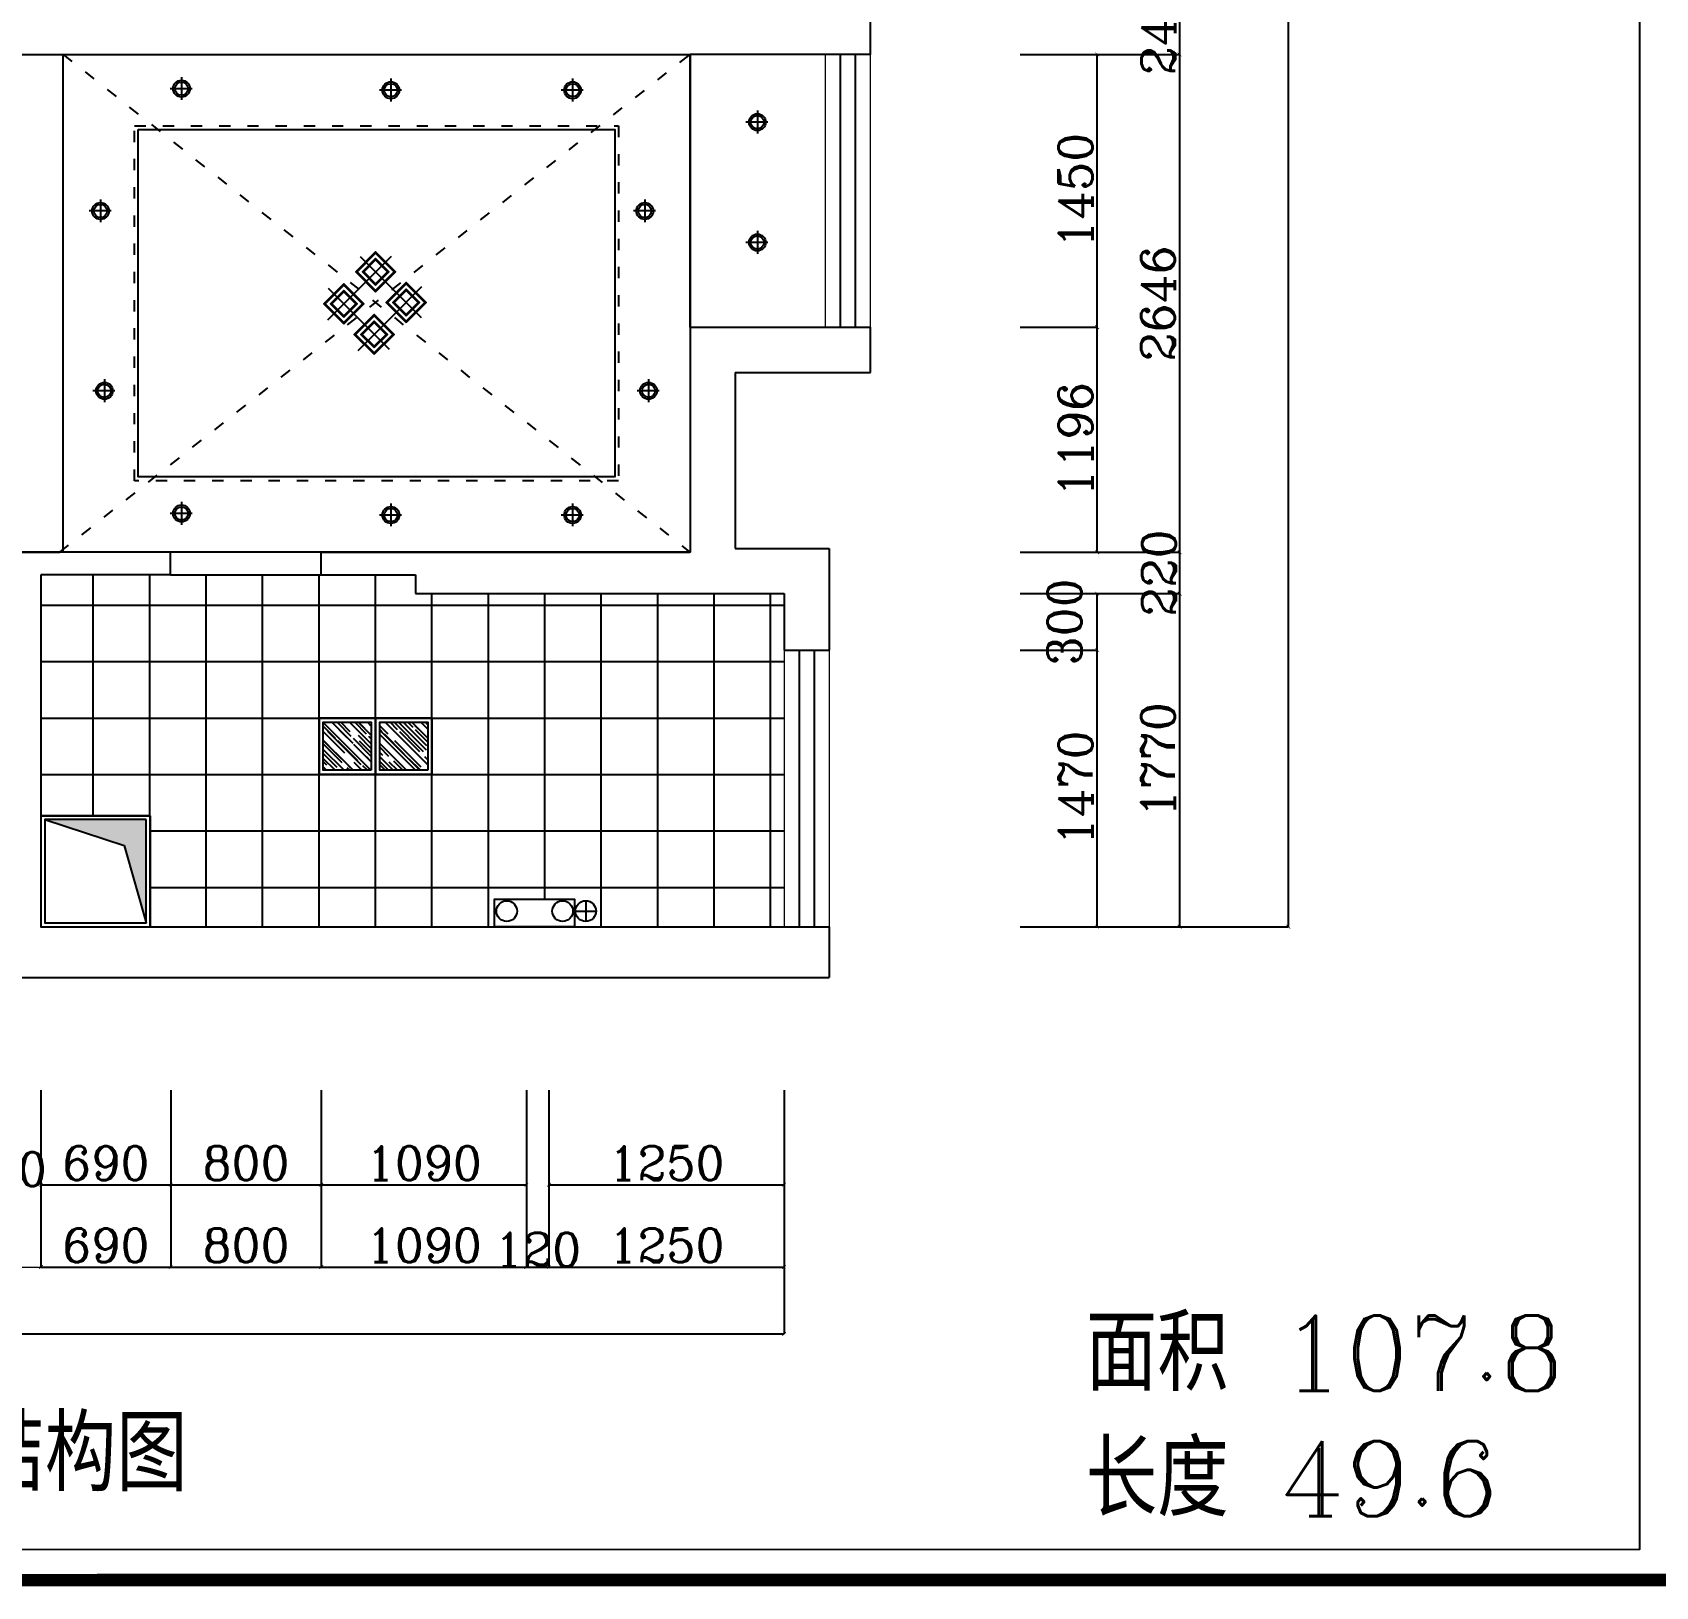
# Model space of a CAD drawing. Header units: millimetres. Extents: x 450898 to 533685, y -921830 to -458543.
# Drawn here: x 462807 to 471434, y -912654 to -904394 of the extents above; entities that cross this region are included whole.
import ezdxf

# ---------------------------------------------------------------- set-up
doc = ezdxf.new("R2010")
doc.units = ezdxf.units.MM
doc.header["$MEASUREMENT"] = 0
doc.header["$PDMODE"] = 3
doc.linetypes.add('ACAD_ISO03W100', pattern=[30, 12, -18])
doc.layers.get('0').update_dxf_attribs({"linetype": 'CONTINUOUS'})
doc.layers.get('DEFPOINTS').update_dxf_attribs({"linetype": 'CONTINUOUS'})
for name, color, linetype in [('8', 8, 'CONTINUOUS'), ('TOP', 7, 'CONTINUOUS'), ('txt', 7, 'CONTINUOUS'), ('图例-电', 7, 'CONTINUOUS'), ('墙线', 5, 'CONTINUOUS'), ('家具', 7, 'CONTINUOUS'), ('门窗及家具', 4, 'CONTINUOUS'), ('门窗及灯', 4, 'CONTINUOUS')]:
    doc.layers.add(name, color=color, linetype=linetype)
doc.layers.add('门窗', color=4, linetype='CONTINUOUS', lineweight=13)
doc.layers.add('（2）0.25线', color=7, linetype='CONTINUOUS', lineweight=25)
doc.styles.get("Standard").update_dxf_attribs({"font": 'complex.shx', "bigfont": 'hzxy.shx'})
doc.dimstyles.new('LMDIM40', dxfattribs={"dimtxt": 80, "dimasz": 20, "dimexe": 0, "dimexo": 0, "dimgap": 25, "dimtad": 1, "dimdec": 0, "dimzin": 0, "dimdsep": 46, "dimtxsty": 'Standard', "dimblk1": 'DOT', "dimblk2": 'DOT', "dimsah": 1, "dimcen": 0, "dimclrd": 2, "dimclre": 2, "dimclrt": 2, "dimadec": 0, "dimazin": 0, "dimtfac": 1, "dimtdec": 0, "dimtmove": 2, "dimatfit": 3, "dimldrblk": 'DOT', "dimfxl": 0, "dimtolj": 1, "dimtzin": 0, "dimarcsym": 0})

# ---------------------------------------------------------------- blocks, each defined once
blk = doc.blocks.new('_ArchTick')
at = {"color": 0, "linetype": 'ByBlock', "const_width": 0.15}
blk.add_lwpolyline([(-0.5, -0.5), (0.5, 0.5)], dxfattribs=at)
blk = doc.blocks.new('*D614')
at = {"layer": 'DEFPOINTS', "color": 0}
for p in [(468057.9, -907676.7), (468466.5, -907676.7), (468057.9, -909146.7)]:
    blk.add_point(p, dxfattribs=at)
at = {"layer": '门窗', "color": 2, "lineweight": -2}
for p, q in [((468057.9, -907676.7), (468466.5, -907676.7)), ((468466.5, -909146.7), (468466.5, -907676.7)), ((468057.9, -909146.7), (468466.5, -909146.7))]:
    blk.add_line(p, q, dxfattribs=at)
at = {"layer": '门窗', "color": 2, "lineweight": -2, "xscale": 20, "yscale": 20, "zscale": 20}
for p, rotation in [((468466.5, -907676.7), 90), ((468466.5, -909146.7), 270)]:
    blk.add_blockref('_ArchTick', p, dxfattribs=dict(at, rotation=rotation))
at = {"layer": '门窗', "color": 2, "insert": (468351.5, -908411.7), "char_height": 180, "attachment_point": 5, "rotation": 90}
blk.add_mtext('\\A1;1470', dxfattribs=at)
blk = doc.blocks.new('_DOT')
at = {"color": 0, "linetype": 'ByBlock'}
blk.add_line((-0.5, 0), (-1, 0), dxfattribs=at)
at = {"color": 0, "linetype": 'ByBlock', "const_width": 0.5}
blk.add_lwpolyline([(-0.25, 0, 1), (0.25, 0, 1)], format="xyb", close=True, dxfattribs=at)
blk = doc.blocks.new('DOT')
at = {"color": 0, "linetype": 'ByBlock'}
blk.add_line((-0.35, 0), (-1, 0), dxfattribs=at)
at = {"color": 0, "linetype": 'ByBlock', "const_width": 0.35}
blk.add_lwpolyline([(-0.175, 0, 1), (0.175, 0, 1)], format="xyb", close=True, dxfattribs=at)
blk = doc.blocks.new('*D615')
at = {"layer": 'DEFPOINTS', "color": 0}
for p in [(468057.9, -907376.7), (468466.5, -907376.7), (468057.9, -907676.7)]:
    blk.add_point(p, dxfattribs=at)
at = {"layer": '门窗', "color": 2, "lineweight": -2}
for p, q in [((468057.9, -907376.7), (468466.5, -907376.7)), ((468466.5, -907676.7), (468466.5, -907376.7)), ((468057.9, -907676.7), (468466.5, -907676.7))]:
    blk.add_line(p, q, dxfattribs=at)
at = {"layer": '门窗', "color": 2, "lineweight": -2, "xscale": 20, "yscale": 20, "zscale": 20}
for p, rotation in [((468466.5, -907376.7), 90), ((468466.5, -907676.7), 270)]:
    blk.add_blockref('_ArchTick', p, dxfattribs=dict(at, rotation=rotation))
at = {"layer": '门窗', "color": 2, "insert": (468292.7, -907526.7), "char_height": 180, "attachment_point": 5, "rotation": 90}
blk.add_mtext('\\A1;300', dxfattribs=at)
blk = doc.blocks.new('*D616')
at = {"layer": 'DEFPOINTS', "color": 0}
for p in [(468057.9, -905960.7), (468466.5, -905960.7), (468057.9, -907156.7)]:
    blk.add_point(p, dxfattribs=at)
at = {"layer": '门窗', "color": 2, "lineweight": -2}
for p, q in [((468057.9, -905960.7), (468466.5, -905960.7)), ((468466.5, -907156.7), (468466.5, -905960.7)), ((468057.9, -907156.7), (468466.5, -907156.7))]:
    blk.add_line(p, q, dxfattribs=at)
at = {"layer": '门窗', "color": 2, "lineweight": -2, "xscale": 20, "yscale": 20, "zscale": 20}
for p, rotation in [((468466.5, -905960.7), 90), ((468466.5, -907156.7), 270)]:
    blk.add_blockref('_ArchTick', p, dxfattribs=dict(at, rotation=rotation))
at = {"layer": '门窗', "color": 2, "insert": (468351.5, -906558.7), "char_height": 180, "attachment_point": 5, "rotation": 90}
blk.add_mtext('\\A1;1196', dxfattribs=at)
blk = doc.blocks.new('*D617')
at = {"layer": 'DEFPOINTS', "color": 0}
for p in [(468057.9, -904510.7), (468466.5, -904510.7), (468057.9, -905960.7)]:
    blk.add_point(p, dxfattribs=at)
at = {"layer": '门窗', "color": 2, "lineweight": -2}
for p, q in [((468057.9, -904510.7), (468466.5, -904510.7)), ((468466.5, -905960.7), (468466.5, -904510.7)), ((468057.9, -905960.7), (468466.5, -905960.7))]:
    blk.add_line(p, q, dxfattribs=at)
at = {"layer": '门窗', "color": 2, "lineweight": -2, "xscale": 20, "yscale": 20, "zscale": 20}
for p, rotation in [((468466.5, -904510.7), 90), ((468466.5, -905960.7), 270)]:
    blk.add_blockref('_ArchTick', p, dxfattribs=dict(at, rotation=rotation))
at = {"layer": '门窗', "color": 2, "insert": (468351.5, -905235.7), "char_height": 180, "attachment_point": 5, "rotation": 90}
blk.add_mtext('\\A1;1450', dxfattribs=at)
blk = doc.blocks.new('*D627')
at = {"layer": 'DEFPOINTS', "color": 0}
for p in [(468057.9, -904270.7), (468057.9, -904510.7), (468904.6, -904510.7)]:
    blk.add_point(p, dxfattribs=at)
at = {"layer": '门窗', "color": 2, "lineweight": -2}
for p, q in [((468057.9, -904270.7), (468904.6, -904270.7)), ((468904.6, -904270.7), (468904.6, -904510.7)), ((468057.9, -904510.7), (468904.6, -904510.7))]:
    blk.add_line(p, q, dxfattribs=at)
at = {"layer": '门窗', "color": 2, "lineweight": -2, "xscale": 20, "yscale": 20, "zscale": 20}
for p, rotation in [((468904.6, -904270.7), 90), ((468904.6, -904510.7), 270)]:
    blk.add_blockref('_ArchTick', p, dxfattribs=dict(at, rotation=rotation))
at = {"layer": '门窗', "color": 2, "insert": (468791.4, -904390.7), "char_height": 180, "attachment_point": 5, "rotation": 90}
blk.add_mtext('\\A1;240', dxfattribs=at)
blk = doc.blocks.new('*D628')
at = {"layer": 'DEFPOINTS', "color": 0}
for p in [(468057.9, -904510.7), (468057.9, -907156.7), (468904.6, -907156.7)]:
    blk.add_point(p, dxfattribs=at)
at = {"layer": '门窗', "color": 2, "lineweight": -2}
for p, q in [((468057.9, -904510.7), (468904.6, -904510.7)), ((468904.6, -904510.7), (468904.6, -907156.7)), ((468057.9, -907156.7), (468904.6, -907156.7))]:
    blk.add_line(p, q, dxfattribs=at)
at = {"layer": '门窗', "color": 2, "lineweight": -2, "xscale": 20, "yscale": 20, "zscale": 20}
for p, rotation in [((468904.6, -904510.7), 90), ((468904.6, -907156.7), 270)]:
    blk.add_blockref('_ArchTick', p, dxfattribs=dict(at, rotation=rotation))
at = {"layer": '门窗', "color": 2, "insert": (468789.6, -905833.7), "char_height": 180, "attachment_point": 5, "rotation": 90}
blk.add_mtext('\\A1;2646', dxfattribs=at)
blk = doc.blocks.new('*D629')
at = {"layer": 'DEFPOINTS', "color": 0}
for p in [(468057.9, -907156.7), (468057.9, -907376.7), (468904.6, -907376.7)]:
    blk.add_point(p, dxfattribs=at)
at = {"layer": '门窗', "color": 2, "lineweight": -2}
for p, q in [((468057.9, -907156.7), (468904.6, -907156.7)), ((468904.6, -907156.7), (468904.6, -907376.7)), ((468057.9, -907376.7), (468904.6, -907376.7))]:
    blk.add_line(p, q, dxfattribs=at)
at = {"layer": '门窗', "color": 2, "lineweight": -2, "xscale": 20, "yscale": 20, "zscale": 20}
for p, rotation in [((468904.6, -907156.7), 90), ((468904.6, -907376.7), 270)]:
    blk.add_blockref('_ArchTick', p, dxfattribs=dict(at, rotation=rotation))
at = {"layer": '门窗', "color": 2, "insert": (468794.9, -907266.7), "char_height": 180, "attachment_point": 5, "rotation": 90}
blk.add_mtext('\\A1;220', dxfattribs=at)
blk = doc.blocks.new('*D630')
at = {"layer": 'DEFPOINTS', "color": 0}
for p in [(468057.9, -907376.7), (468057.9, -909146.7), (468904.6, -909146.7)]:
    blk.add_point(p, dxfattribs=at)
at = {"layer": '门窗', "color": 2, "lineweight": -2}
for p, q in [((468057.9, -907376.7), (468904.6, -907376.7)), ((468904.6, -907376.7), (468904.6, -909146.7)), ((468057.9, -909146.7), (468904.6, -909146.7))]:
    blk.add_line(p, q, dxfattribs=at)
at = {"layer": '门窗', "color": 2, "lineweight": -2, "xscale": 20, "yscale": 20, "zscale": 20}
for p, rotation in [((468904.6, -907376.7), 90), ((468904.6, -909146.7), 270)]:
    blk.add_blockref('_ArchTick', p, dxfattribs=dict(at, rotation=rotation))
at = {"layer": '门窗', "color": 2, "insert": (468789.6, -908261.7), "char_height": 180, "attachment_point": 5, "rotation": 90}
blk.add_mtext('\\A1;1770', dxfattribs=at)
blk = doc.blocks.new('*D631')
at = {"layer": 'DEFPOINTS', "color": 0}
for p in [(468057.9, -898520.7), (468057.9, -909146.7), (469482.3, -909146.7)]:
    blk.add_point(p, dxfattribs=at)
at = {"layer": '门窗', "color": 2, "lineweight": -2}
for p, q in [((468057.9, -898520.7), (469482.3, -898520.7)), ((469482.3, -898520.7), (469482.3, -909146.7)), ((468057.9, -909146.7), (469482.3, -909146.7))]:
    blk.add_line(p, q, dxfattribs=at)
at = {"layer": '门窗', "color": 2, "lineweight": -2, "xscale": 20, "yscale": 20, "zscale": 20}
for p, rotation in [((469482.3, -898520.7), 90), ((469482.3, -909146.7), 270)]:
    blk.add_blockref('_ArchTick', p, dxfattribs=dict(at, rotation=rotation))
at = {"layer": '门窗', "color": 2, "insert": (469367.3, -903833.7), "char_height": 180, "attachment_point": 5, "rotation": 90}
blk.add_mtext('\\A1;10626', dxfattribs=at)
blk = doc.blocks.new('*D652')
at = {"layer": 'DEFPOINTS', "color": 0}
for p in [(462852.1, -910015.2), (463542.1, -910015.2), (463542.1, -910518.4)]:
    blk.add_point(p, dxfattribs=at)
at = {"layer": '门窗', "color": 2, "lineweight": -2}
for p, q in [((462852.1, -910015.2), (462852.1, -910518.4)), ((463542.1, -910015.2), (463542.1, -910518.4)), ((462852.1, -910518.4), (463542.1, -910518.4))]:
    blk.add_line(p, q, dxfattribs=at)
at = {"layer": '门窗', "color": 2, "lineweight": -2, "xscale": 20, "yscale": 20, "zscale": 20, "rotation": 180}
blk.add_blockref('_ArchTick', (462852.1, -910518.4), dxfattribs=at)
at = {"layer": '门窗', "color": 2, "lineweight": -2, "xscale": 20, "yscale": 20, "zscale": 20}
blk.add_blockref('_ArchTick', (463542.1, -910518.4), dxfattribs=at)
at = {"layer": '门窗', "color": 2, "insert": (463197.1, -910403.4), "char_height": 180, "attachment_point": 5}
blk.add_mtext('\\A1;690', dxfattribs=at)
blk = doc.blocks.new('*D653')
at = {"layer": 'DEFPOINTS', "color": 0}
for p in [(463542.1, -910015.2), (464342.1, -910015.2), (464342.1, -910518.4)]:
    blk.add_point(p, dxfattribs=at)
at = {"layer": '门窗', "color": 2, "lineweight": -2}
for p, q in [((463542.1, -910015.2), (463542.1, -910518.4)), ((464342.1, -910015.2), (464342.1, -910518.4)), ((463542.1, -910518.4), (464342.1, -910518.4))]:
    blk.add_line(p, q, dxfattribs=at)
at = {"layer": '门窗', "color": 2, "lineweight": -2, "xscale": 20, "yscale": 20, "zscale": 20, "rotation": 180}
blk.add_blockref('_ArchTick', (463542.1, -910518.4), dxfattribs=at)
at = {"layer": '门窗', "color": 2, "lineweight": -2, "xscale": 20, "yscale": 20, "zscale": 20}
blk.add_blockref('_ArchTick', (464342.1, -910518.4), dxfattribs=at)
at = {"layer": '门窗', "color": 2, "insert": (463942.1, -910403.4), "char_height": 180, "attachment_point": 5}
blk.add_mtext('\\A1;800', dxfattribs=at)
blk = doc.blocks.new('*D654')
at = {"layer": 'DEFPOINTS', "color": 0}
for p in [(464342.1, -910015.2), (465432.1, -910015.2), (465432.1, -910518.4)]:
    blk.add_point(p, dxfattribs=at)
at = {"layer": '门窗', "color": 2, "lineweight": -2}
for p, q in [((464342.1, -910015.2), (464342.1, -910518.4)), ((465432.1, -910015.2), (465432.1, -910518.4)), ((464342.1, -910518.4), (465432.1, -910518.4))]:
    blk.add_line(p, q, dxfattribs=at)
at = {"layer": '门窗', "color": 2, "lineweight": -2, "xscale": 20, "yscale": 20, "zscale": 20, "rotation": 180}
blk.add_blockref('_ArchTick', (464342.1, -910518.4), dxfattribs=at)
at = {"layer": '门窗', "color": 2, "lineweight": -2, "xscale": 20, "yscale": 20, "zscale": 20}
blk.add_blockref('_ArchTick', (465432.1, -910518.4), dxfattribs=at)
at = {"layer": '门窗', "color": 2, "insert": (464887.1, -910403.4), "char_height": 180, "attachment_point": 5}
blk.add_mtext('\\A1;1090', dxfattribs=at)
blk = doc.blocks.new('*D655')
at = {"layer": 'DEFPOINTS', "color": 0}
for p in [(465552.1, -910015.2), (466802.1, -910015.2), (466802.1, -910518.4)]:
    blk.add_point(p, dxfattribs=at)
at = {"layer": '门窗', "color": 2, "lineweight": -2}
for p, q in [((465552.1, -910015.2), (465552.1, -910518.4)), ((466802.1, -910015.2), (466802.1, -910518.4)), ((465552.1, -910518.4), (466802.1, -910518.4))]:
    blk.add_line(p, q, dxfattribs=at)
at = {"layer": '门窗', "color": 2, "lineweight": -2, "xscale": 20, "yscale": 20, "zscale": 20, "rotation": 180}
blk.add_blockref('_ArchTick', (465552.1, -910518.4), dxfattribs=at)
at = {"layer": '门窗', "color": 2, "lineweight": -2, "xscale": 20, "yscale": 20, "zscale": 20}
blk.add_blockref('_ArchTick', (466802.1, -910518.4), dxfattribs=at)
at = {"layer": '门窗', "color": 2, "insert": (466177.1, -910403.4), "char_height": 180, "attachment_point": 5}
blk.add_mtext('\\A1;1250', dxfattribs=at)
blk = doc.blocks.new('*D661')
at = {"layer": 'DEFPOINTS', "color": 0}
for p in [(462572.1, -910015.2), (462732.1, -910015.2), (462732.1, -910955.4)]:
    blk.add_point(p, dxfattribs=at)
at = {"layer": '门窗', "color": 2, "lineweight": -2}
for p, q in [((462572.1, -910015.2), (462572.1, -910955.4)), ((462732.1, -910015.2), (462732.1, -910955.4)), ((462572.1, -910955.4), (462732.1, -910955.4))]:
    blk.add_line(p, q, dxfattribs=at)
at = {"layer": '门窗', "color": 2, "lineweight": -2, "xscale": 20, "yscale": 20, "zscale": 20, "rotation": 180}
blk.add_blockref('_ArchTick', (462572.1, -910955.4), dxfattribs=at)
at = {"layer": '门窗', "color": 2, "lineweight": -2, "xscale": 20, "yscale": 20, "zscale": 20}
blk.add_blockref('_ArchTick', (462732.1, -910955.4), dxfattribs=at)
at = {"layer": '门窗', "color": 2, "insert": (462652.1, -910435.4), "char_height": 180, "attachment_point": 5}
blk.add_mtext('\\A1;160', dxfattribs=at)
blk = doc.blocks.new('*D662')
at = {"layer": 'DEFPOINTS', "color": 0}
for p in [(462852.1, -910015.2), (463542.1, -910015.2), (463542.1, -910955.4)]:
    blk.add_point(p, dxfattribs=at)
at = {"layer": '门窗', "color": 2, "lineweight": -2}
for p, q in [((462852.1, -910015.2), (462852.1, -910955.4)), ((463542.1, -910015.2), (463542.1, -910955.4)), ((462852.1, -910955.4), (463542.1, -910955.4))]:
    blk.add_line(p, q, dxfattribs=at)
at = {"layer": '门窗', "color": 2, "lineweight": -2, "xscale": 20, "yscale": 20, "zscale": 20, "rotation": 180}
blk.add_blockref('_ArchTick', (462852.1, -910955.4), dxfattribs=at)
at = {"layer": '门窗', "color": 2, "lineweight": -2, "xscale": 20, "yscale": 20, "zscale": 20}
blk.add_blockref('_ArchTick', (463542.1, -910955.4), dxfattribs=at)
at = {"layer": '门窗', "color": 2, "insert": (463197.1, -910840.4), "char_height": 180, "attachment_point": 5}
blk.add_mtext('\\A1;690', dxfattribs=at)
blk = doc.blocks.new('*D663')
at = {"layer": 'DEFPOINTS', "color": 0}
for p in [(463542.1, -910015.2), (464342.1, -910015.2), (464342.1, -910955.4)]:
    blk.add_point(p, dxfattribs=at)
at = {"layer": '门窗', "color": 2, "lineweight": -2}
for p, q in [((463542.1, -910015.2), (463542.1, -910955.4)), ((464342.1, -910015.2), (464342.1, -910955.4)), ((463542.1, -910955.4), (464342.1, -910955.4))]:
    blk.add_line(p, q, dxfattribs=at)
at = {"layer": '门窗', "color": 2, "lineweight": -2, "xscale": 20, "yscale": 20, "zscale": 20, "rotation": 180}
blk.add_blockref('_ArchTick', (463542.1, -910955.4), dxfattribs=at)
at = {"layer": '门窗', "color": 2, "lineweight": -2, "xscale": 20, "yscale": 20, "zscale": 20}
blk.add_blockref('_ArchTick', (464342.1, -910955.4), dxfattribs=at)
at = {"layer": '门窗', "color": 2, "insert": (463942.1, -910840.4), "char_height": 180, "attachment_point": 5}
blk.add_mtext('\\A1;800', dxfattribs=at)
blk = doc.blocks.new('*D664')
at = {"layer": 'DEFPOINTS', "color": 0}
for p in [(464342.1, -910015.2), (465432.1, -910015.2), (465432.1, -910955.4)]:
    blk.add_point(p, dxfattribs=at)
at = {"layer": '门窗', "color": 2, "lineweight": -2}
for p, q in [((464342.1, -910015.2), (464342.1, -910955.4)), ((465432.1, -910015.2), (465432.1, -910955.4)), ((464342.1, -910955.4), (465432.1, -910955.4))]:
    blk.add_line(p, q, dxfattribs=at)
at = {"layer": '门窗', "color": 2, "lineweight": -2, "xscale": 20, "yscale": 20, "zscale": 20, "rotation": 180}
blk.add_blockref('_ArchTick', (464342.1, -910955.4), dxfattribs=at)
at = {"layer": '门窗', "color": 2, "lineweight": -2, "xscale": 20, "yscale": 20, "zscale": 20}
blk.add_blockref('_ArchTick', (465432.1, -910955.4), dxfattribs=at)
at = {"layer": '门窗', "color": 2, "insert": (464887.1, -910840.4), "char_height": 180, "attachment_point": 5}
blk.add_mtext('\\A1;1090', dxfattribs=at)
blk = doc.blocks.new('*D665')
at = {"layer": 'DEFPOINTS', "color": 0}
for p in [(465432.1, -910015.2), (465552.1, -910015.2), (465552.1, -910955.4)]:
    blk.add_point(p, dxfattribs=at)
at = {"layer": '门窗', "color": 2, "lineweight": -2}
for p, q in [((465432.1, -910015.2), (465432.1, -910955.4)), ((465552.1, -910015.2), (465552.1, -910955.4)), ((465432.1, -910955.4), (465552.1, -910955.4))]:
    blk.add_line(p, q, dxfattribs=at)
at = {"layer": '门窗', "color": 2, "lineweight": -2, "xscale": 20, "yscale": 20, "zscale": 20, "rotation": 180}
blk.add_blockref('_ArchTick', (465432.1, -910955.4), dxfattribs=at)
at = {"layer": '门窗', "color": 2, "lineweight": -2, "xscale": 20, "yscale": 20, "zscale": 20}
blk.add_blockref('_ArchTick', (465552.1, -910955.4), dxfattribs=at)
at = {"layer": '门窗', "color": 2, "insert": (465492.1, -910862.9), "char_height": 180, "attachment_point": 5}
blk.add_mtext('\\A1;120', dxfattribs=at)
blk = doc.blocks.new('*D666')
at = {"layer": 'DEFPOINTS', "color": 0}
for p in [(465552.1, -910015.2), (466802.1, -910015.2), (466802.1, -910955.4)]:
    blk.add_point(p, dxfattribs=at)
at = {"layer": '门窗', "color": 2, "lineweight": -2}
for p, q in [((465552.1, -910015.2), (465552.1, -910955.4)), ((466802.1, -910015.2), (466802.1, -910955.4)), ((465552.1, -910955.4), (466802.1, -910955.4))]:
    blk.add_line(p, q, dxfattribs=at)
at = {"layer": '门窗', "color": 2, "lineweight": -2, "xscale": 20, "yscale": 20, "zscale": 20, "rotation": 180}
blk.add_blockref('_ArchTick', (465552.1, -910955.4), dxfattribs=at)
at = {"layer": '门窗', "color": 2, "lineweight": -2, "xscale": 20, "yscale": 20, "zscale": 20}
blk.add_blockref('_ArchTick', (466802.1, -910955.4), dxfattribs=at)
at = {"layer": '门窗', "color": 2, "insert": (466177.1, -910840.4), "char_height": 180, "attachment_point": 5}
blk.add_mtext('\\A1;1250', dxfattribs=at)
blk = doc.blocks.new('*D667')
at = {"layer": 'DEFPOINTS', "color": 0}
for p in [(455822.1, -910015.2), (466802.1, -910015.2), (466802.1, -911310.9)]:
    blk.add_point(p, dxfattribs=at)
at = {"layer": '门窗', "color": 2, "lineweight": -2}
for p, q in [((455822.1, -910015.2), (455822.1, -911310.9)), ((466802.1, -910015.2), (466802.1, -911310.9)), ((455822.1, -911310.9), (466802.1, -911310.9))]:
    blk.add_line(p, q, dxfattribs=at)
at = {"layer": '门窗', "color": 2, "lineweight": -2, "xscale": 20, "yscale": 20, "zscale": 20, "rotation": 180}
blk.add_blockref('_ArchTick', (455822.1, -911310.9), dxfattribs=at)
at = {"layer": '门窗', "color": 2, "lineweight": -2, "xscale": 20, "yscale": 20, "zscale": 20}
blk.add_blockref('_ArchTick', (466802.1, -911310.9), dxfattribs=at)
at = {"layer": '门窗', "color": 2, "insert": (461312.1, -911195.9), "char_height": 180, "attachment_point": 5}
blk.add_mtext('\\A1;10980', dxfattribs=at)
blk = doc.blocks.new('TRYR')
at = {"const_width": 73}
blk.add_lwpolyline([(501238.7, -866832.8), (527605.1, -866831.4), (527605.1, -847695.7), (501238.7, -847697.1)], close=True, dxfattribs=at)
at = {"color": 4}
blk.add_lwpolyline([(501422, -847892.3), (501422, -866653.4), (523535.4, -866652), (523535.4, -847890.9)], close=True, dxfattribs=at)
blk = doc.blocks.new('A$C4AE13D6C')
at = {"layer": '（2）0.25线', "color": 2}
for p, q in [((190, 352.1), (359.6, 521.7)), ((357, 356.4), (194.8, 518.5)), ((20.5, 182.6), (190, 352.1)), ((187.4, 186.8), (25.3, 349)), ((352.1, 190), (521.7, 359.6)), ((519.1, 194.3), (357, 356.4)), ((182.6, 20.5), (352.1, 190)), ((349.5, 24.7), (187.4, 186.8))]:
    blk.add_line(p, q, dxfattribs=at)
at = {"layer": '（2）0.25线', "color": 8}
for points in [[(275.6, 331.7), (381.7, 437.7), (275.6, 543.8), (169.6, 437.7)], [(275.6, 374.1), (339.3, 437.7), (275.6, 501.4), (212, 437.7)], [(106.1, 162.1), (212.1, 268.2), (106.1, 374.3), (0, 268.2)], [(437.7, 169.6), (543.8, 275.6), (437.7, 381.7), (331.7, 275.6)], [(106.1, 204.5), (169.7, 268.2), (106.1, 331.8), (42.4, 268.2)], [(437.7, 212), (501.4, 275.6), (437.7, 339.3), (374.1, 275.6)], [(268.2, 0), (374.3, 106.1), (268.2, 212.1), (162.1, 106.1)], [(268.2, 42.4), (331.8, 106.1), (268.2, 169.7), (204.5, 106.1)]]:
    blk.add_lwpolyline(points, close=True, dxfattribs=at)
at = {"layer": '（2）0.25线', "color": 2}
for points in [[(275.6, 338.7), (374.6, 437.7), (275.6, 536.7), (176.6, 437.7)], [(275.6, 367), (346.3, 437.7), (275.6, 508.4), (204.9, 437.7)], [(106.1, 169.2), (205.1, 268.2), (106.1, 367.2), (7.1, 268.2)], [(437.7, 176.6), (536.7, 275.6), (437.7, 374.6), (338.7, 275.6)], [(437.7, 204.9), (508.4, 275.6), (437.7, 346.3), (367, 275.6)], [(106.1, 197.5), (176.8, 268.2), (106.1, 338.9), (35.4, 268.2)], [(268.2, 7.1), (367.2, 106.1), (268.2, 205.1), (169.2, 106.1)], [(268.2, 35.4), (338.9, 106.1), (268.2, 176.8), (197.5, 106.1)]]:
    blk.add_lwpolyline(points, close=True, dxfattribs=at)
blk = doc.blocks.new('A$C2021655D')
at = {"layer": '门窗及灯'}
h = blk.add_hatch(dxfattribs=at)
h.set_pattern_fill('AR-RROOF', color=8, scale=50, angle=45, style=0)
h.set_pattern_definition([(45, (-55648.67, -13386.91), (42.426407, 113.137085), [750, -100, 250, -50]), (45, (-55619.32, -13322.21), (-82.37794, 11.66726), [150, -16.5, 300, -37.5]), (45, (-55661.042, -13339.178), (160.159686, 207.53584), [400, -70, 200, -50])])
h.paths.add_polyline_path([(22.5, 277.5), (22.5, 22.5), (277.5, 22.5), (277.5, 277.5)])
at = {"layer": '门窗及灯', "color": 7}
for points in [[(0, 0), (300, 0), (300, 300), (0, 300)], [(22.5, 22.5), (277.5, 22.5), (277.5, 277.5), (22.5, 277.5)]]:
    blk.add_lwpolyline(points, close=True, dxfattribs=at)
blk = doc.blocks.new('A$C578B2329')
at = {"layer": '门窗及家具'}
blk.add_lwpolyline([(0, 300), (300, 300), (300, 0), (0, 0)], close=True, dxfattribs=at)
at = {"layer": '门窗及灯', "color": 7}
blk.add_blockref('A$C2021655D', (0, 0), dxfattribs=at)
blk = doc.blocks.new('A$C53BF52A6')
at = {"layer": '图例-电', "extrusion": (0, 0, -1), "zscale": -1}
blk.add_blockref('A$C578B2329', (-300, 0), dxfattribs=at)
blk = doc.blocks.new('A$C7D685AAA')
at = {"ltscale": 3}
for p in [(0, 0), (300, 0)]:
    blk.add_blockref('A$C53BF52A6', p, dxfattribs=at)

msp = doc.modelspace()

# ---------------------------------------------------------------- hatches: boundary and pattern name
at = {"layer": 'txt'}
msp.add_hatch(color=256, dxfattribs=at).paths.add_polyline_path([(463294.2, -908715.5), (463412.1, -909126.7), (463412.1, -908576.7), (462872.1, -908576.7)])
at = {"layer": '家具'}
h = msp.add_hatch(dxfattribs=at)
h.set_pattern_fill('_USER', color=8, scale=300, style=0, double=1, pattern_type=0)
h.set_pattern_definition([(0, (307130.2, -376138.1), (0, 300), []), (90, (307130.2, -376138.1), (-300, 2e-14), [])])
h.paths.add_polyline_path([(464842.1, -907376.7), (464842.1, -907276.7), (464341.2, -907276.7), (463541.2, -907276.7), (462852.1, -907276.7), (462852.1, -908556.7), (463432.1, -908556.7), (463432.1, -909146.7), (465263.1, -909146.7), (465263.1, -909001.3), (465687.6, -909001.3), (465687.6, -909146.7), (466802.1, -909146.7), (466802.1, -907676.7), (466802.1, -907376.7), (465552.1, -907376.7)])
h.paths.add_polyline_path([(465802.7, -909064, -1), (465692.7, -909064, -1)], flags=16)

# ---------------------------------------------------------------- linework, layer by layer
at = {"layer": '8', "linetype": 'ACAD_ISO03W100', "ltscale": 5}
for p, q in [((462952.1, -907156.7), (466302.1, -904510.7)), ((462969.3, -904510.7), (466301.2, -907156.7))]:
    msp.add_line(p, q, dxfattribs=at)
msp.add_lwpolyline([(463349.3, -904890.7), (465922.1, -904890.7), (465922.1, -906776.7), (463349.3, -906776.7)], close=True, dxfattribs=at)
at = {"layer": 'DEFPOINTS'}
msp.add_line((466302.1, -905960.7), (466302.1, -904510.7), dxfattribs=at)
at = {"layer": 'DEFPOINTS', "color": 44}
for points in [[(462969.3, -904510.7), (466302.1, -904510.7), (466302.1, -907156.7), (462969.3, -907156.7)], [(463369.3, -904910.7), (465902.1, -904910.7), (465902.1, -906756.7), (463369.3, -906756.7)]]:
    msp.add_lwpolyline(points, close=True, dxfattribs=at)
at = {"layer": 'DEFPOINTS'}
msp.add_lwpolyline([(465802.7, -909064, -1), (465692.7, -909064, -1)], format="xyb", close=True, dxfattribs=at)
at = {"layer": 'txt'}
for p, q in [((467102.1, -905960.7), (467102.1, -904510.7)), ((467182.1, -905960.7), (467182.1, -904510.7)), ((466882.1, -907676.7), (466882.1, -909146.7)), ((466962.1, -907676.7), (466962.1, -909146.7)), ((462872.1, -908576.7), (463294.2, -908715.5)), ((463294.2, -908715.5), (463412.1, -909126.7)), ((465692.7, -909064), (465802.7, -909064)), ((465747.7, -909009), (465747.7, -909119))]:
    msp.add_line(p, q, dxfattribs=at)
for points in [[(463432.1, -908556.7), (462852.1, -908556.7), (462852.1, -909146.7), (463432.1, -909146.7)], [(463412.1, -908576.7), (462872.1, -908576.7), (462872.1, -909126.7), (463412.1, -909126.7)], [(465687.6, -909146.7), (465263.1, -909146.7), (465263.1, -909001.3), (465687.6, -909001.3)]]:
    msp.add_lwpolyline(points, close=True, dxfattribs=at)
for centre in [(465327.8, -909064), (465625, -909064), (465747.7, -909064)]:
    msp.add_circle(centre, 55, dxfattribs=at)
at = {"layer": '墙线'}
for p, q in [((467262.1, -904510.7), (467262.1, -904270.7)), ((462752.1, -904510.7), (466302.1, -904510.7)), ((467262.1, -904510.7), (466302.1, -904510.7)), ((466302.1, -905960.7), (466302.1, -907156.7)), ((466302.1, -905960.7), (467262.1, -905960.7)), ((467262.1, -906200.7), (467262.1, -905960.7)), ((466542.1, -906200.7), (466542.1, -907136.7)), ((466542.1, -906200.7), (467262.1, -906200.7)), ((462732.1, -907156.7), (462952.1, -907156.7)), ((463541.2, -907156.7), (462732.1, -907156.7)), ((463541.2, -907276.7), (463541.2, -907156.7)), ((464341.2, -907156.7), (466301.2, -907156.7)), ((464341.2, -907276.7), (464341.2, -907156.7)), ((466542.1, -907136.7), (467042.1, -907136.7)), ((467042.1, -907136.7), (467042.1, -907676.7)), ((463541.2, -907276.7), (462851.2, -907276.7)), ((462852.1, -907276.7), (462852.1, -908556.7)), ((462952.1, -907276.7), (462852.1, -907276.7)), ((464341.2, -907276.7), (464842.1, -907276.7)), ((464842.1, -907276.7), (464842.1, -907376.7)), ((464842.1, -907276.7), (464842.1, -907376.7)), ((464842.1, -907376.7), (466802.1, -907376.7)), ((464842.1, -907376.7), (465432.1, -907376.7)), ((465552.1, -907376.7), (466802.1, -907376.7)), ((465552.1, -907376.7), (466802.1, -907376.7)), ((466802.1, -907376.7), (466802.1, -907676.7)), ((466802.1, -907676.7), (467042.1, -907676.7)), ((462852.1, -908556.7), (463432.1, -908556.7)), ((463432.1, -908556.7), (463432.1, -909146.7)), ((463432.1, -909146.7), (466802.1, -909146.7)), ((465552.1, -909146.7), (467042.1, -909146.7)), ((467042.1, -909146.7), (467042.1, -909416.7)), ((462572.1, -909416.7), (467042.1, -909416.7))]:
    msp.add_line(p, q, dxfattribs=at)
at = {"layer": '家具', "color": 250}
for p, q in [((464341.2, -907156.7), (463541.2, -907156.7)), ((463541.2, -907276.7), (464341.2, -907276.7))]:
    msp.add_line(p, q, dxfattribs=at)
at = {"layer": '门窗'}
for p, q in [((467022.1, -905960.7), (467022.1, -904510.7)), ((467262.1, -905960.7), (467262.1, -904510.7)), ((466802.1, -907676.7), (466802.1, -909146.7)), ((467042.1, -907676.7), (467042.1, -909146.7))]:
    msp.add_line(p, q, dxfattribs=at)
at = {"layer": '门窗', "color": 2}
for p in [(462852.1, -910015.2), (462732.1, -910955.4)]:
    msp.add_line(p, (462852.1, -910955.4), dxfattribs=at)
at = {"layer": '（2）0.25线', "color": 2}
for p, q in [((463598.9, -904631.4), (463598.9, -904752.9)), ((464712.1, -904639.8), (464712.1, -904761.3)), ((465678.2, -904639.8), (465678.2, -904761.3)), ((463655.2, -904693.1), (463538.4, -904693.1)), ((464768.4, -904701.4), (464651.6, -904701.4)), ((465734.5, -904701.4), (465617.7, -904701.4)), ((466660, -904809.3), (466660, -904930.9)), ((466716.3, -904871), (466599.5, -904871)), ((463225.1, -905343.1), (463108.3, -905343.1)), ((463168.8, -905281.4), (463168.8, -905403)), ((466117.8, -905343.1), (466000.9, -905343.1)), ((466061.4, -905281.4), (466061.4, -905403)), ((466716.3, -905510.5), (466599.5, -905510.5)), ((466660, -905448.8), (466660, -905570.4)), ((463245.5, -906298.8), (463128.7, -906298.8)), ((463189.2, -906237.1), (463189.2, -906358.7)), ((466138.2, -906298.8), (466021.4, -906298.8)), ((466081.9, -906237.1), (466081.9, -906358.7)), ((463598.9, -906888.8), (463598.9, -907010.4)), ((464712.1, -906897.2), (464712.1, -907018.8)), ((465678.2, -906897.2), (465678.2, -907018.8)), ((463655.2, -906950.5), (463538.4, -906950.5)), ((464768.4, -906958.9), (464651.6, -906958.9)), ((465734.5, -906958.9), (465617.7, -906958.9))]:
    msp.add_line(p, q, dxfattribs=at)
for centre, radius in [((463598.9, -904693.1), 44.9), ((463598.9, -904693.1), 34.9), ((464712.1, -904701.4), 44.9), ((464712.1, -904701.4), 34.9), ((465678.2, -904701.4), 44.9), ((465678.2, -904701.4), 34.9), ((466660, -904871), 44.9), ((466660, -904871), 34.9), ((463168.8, -905343.1), 44.9), ((463168.8, -905343.1), 34.9), ((466061.4, -905343.1), 44.9), ((466061.4, -905343.1), 34.9), ((466660, -905510.5), 44.9), ((466660, -905510.5), 34.9), ((463189.2, -906298.8), 44.9), ((463189.2, -906298.8), 34.9), ((466081.9, -906298.8), 44.9), ((466081.9, -906298.8), 34.9), ((463598.9, -906950.5), 44.9), ((463598.9, -906950.5), 34.9), ((464712.1, -906958.9), 44.9), ((464712.1, -906958.9), 34.9), ((465678.2, -906958.9), 44.9), ((465678.2, -906958.9), 34.9)]:
    msp.add_circle(centre, radius, dxfattribs=at)

# ---------------------------------------------------------------- block references
at = {"layer": 'TOP', "xscale": 0.9156765649033163, "yscale": 0.9156765649033163, "zscale": 0.9156765649033163}
msp.add_blockref('TRYR', (-8038, -118881.6), dxfattribs=at)
at = {"layer": '家具', "color": 8}
msp.add_blockref('A$C7D685AAA', (464330.2, -908338.1), dxfattribs=at)
at = {"layer": '门窗', "color": 2, "xscale": 20, "yscale": 20, "zscale": 20}
msp.add_blockref('_ArchTick', (462852.1, -910955.4), dxfattribs=at)
at = {"layer": '（2）0.25线', "color": 2}
msp.add_blockref('A$C4AE13D6C', (464355.6, -906104.7), dxfattribs=at)

# ---------------------------------------------------------------- texts
at = {"layer": 'TOP', "attachment_point": 1}
for s, insert, char_height, width in [('面积 107.8\\P长度 49.6', (468405.5, -911213.4), 399.98, 5038.146), ('{\\H1.683x;吊顶结构图}', (461732.5, -911746.9), 237.658, 11102.991)]:
    msp.add_mtext(s, dxfattribs=dict(at, insert=insert, char_height=char_height, width=width))

# ---------------------------------------------------------------- dimensions: what is measured, and where the dimension line sits
at = {"layer": '门窗'}
for base, p1, p2, angle, picture, middle in [((469482.3, -909146.7), (468057.9, -898520.7), (468057.9, -909146.7), 90, '*D631', (469367.3, -903833.7)), ((468466.5, -904510.7), (468057.9, -905960.7), (468057.9, -904510.7), 270, '*D617', (468351.5, -905235.7)), ((468904.6, -907156.7), (468057.9, -904510.7), (468057.9, -907156.7), 90, '*D628', (468789.6, -905833.7)), ((468466.5, -905960.7), (468057.9, -907156.7), (468057.9, -905960.7), 270, '*D616', (468351.5, -906558.7)), ((468904.6, -909146.7), (468057.9, -907376.7), (468057.9, -909146.7), 90, '*D630', (468789.6, -908261.7)), ((468466.5, -907676.7), (468057.9, -909146.7), (468057.9, -907676.7), 270, '*D614', (468351.5, -908411.7))]:
    dim = msp.add_linear_dim(base=base, p1=p1, p2=p2, angle=angle, dimstyle='LMDIM40', override={"dimtxt": 180, "dimblk": 'ArchTick', "dimsah": 0, "dimldrblk": 'DOT'}, dxfattribs=at)
    dim.commit()
    dim.dimension.update_dxf_attribs({"geometry": picture, "text_midpoint": middle})
for base, p1, p2, angle, picture, middle in [((468904.6, -904510.7), (468057.9, -904270.7), (468057.9, -904510.7), 90, '*D627', (468791.4, -904390.7)), ((468904.6, -907376.7), (468057.9, -907156.7), (468057.9, -907376.7), 90, '*D629', (468794.9, -907266.7)), ((468466.5, -907376.7), (468057.9, -907676.7), (468057.9, -907376.7), 270, '*D615', (468292.7, -907526.7))]:
    dim = msp.add_linear_dim(base=base, p1=p1, p2=p2, angle=angle, dimstyle='LMDIM40', override={"dimtxt": 180, "dimblk": 'ArchTick', "dimsah": 0, "dimldrblk": 'DOT'}, dxfattribs=at)
    dim.commit()
    dim.dimension.update_dxf_attribs({"geometry": picture, "text_midpoint": middle, "dimtype": 160})
for base, p1, p2, picture, middle in [((466802.1, -911310.9), (455822.1, -910015.2), (466802.1, -910015.2), '*D667', (461312.1, -911195.9)), ((463542.1, -910518.4), (462852.1, -910015.2), (463542.1, -910015.2), '*D652', (463197.1, -910403.4)), ((463542.1, -910955.4), (462852.1, -910015.2), (463542.1, -910015.2), '*D662', (463197.1, -910840.4)), ((464342.1, -910518.4), (463542.1, -910015.2), (464342.1, -910015.2), '*D653', (463942.1, -910403.4)), ((464342.1, -910955.4), (463542.1, -910015.2), (464342.1, -910015.2), '*D663', (463942.1, -910840.4)), ((465432.1, -910518.4), (464342.1, -910015.2), (465432.1, -910015.2), '*D654', (464887.1, -910403.4)), ((465432.1, -910955.4), (464342.1, -910015.2), (465432.1, -910015.2), '*D664', (464887.1, -910840.4)), ((466802.1, -910518.4), (465552.1, -910015.2), (466802.1, -910015.2), '*D655', (466177.1, -910403.4)), ((466802.1, -910955.4), (465552.1, -910015.2), (466802.1, -910015.2), '*D666', (466177.1, -910840.4))]:
    dim = msp.add_linear_dim(base=base, p1=p1, p2=p2, dimstyle='LMDIM40', override={"dimtxt": 180, "dimblk": 'ArchTick', "dimsah": 0, "dimldrblk": 'DOT'}, dxfattribs=at)
    dim.commit()
    dim.dimension.update_dxf_attribs({"geometry": picture, "text_midpoint": middle})
for base, p1, p2, picture, middle in [((462732.1, -910955.4), (462572.1, -910015.2), (462732.1, -910015.2), '*D661', (462652.1, -910435.4)), ((465552.1, -910955.4), (465432.1, -910015.2), (465552.1, -910015.2), '*D665', (465492.1, -910862.9))]:
    dim = msp.add_linear_dim(base=base, p1=p1, p2=p2, dimstyle='LMDIM40', override={"dimtxt": 180, "dimblk": 'ArchTick', "dimsah": 0, "dimldrblk": 'DOT'}, dxfattribs=at)
    dim.commit()
    dim.dimension.update_dxf_attribs({"geometry": picture, "text_midpoint": middle, "dimtype": 160})

doc.saveas('drawing.dxf')
